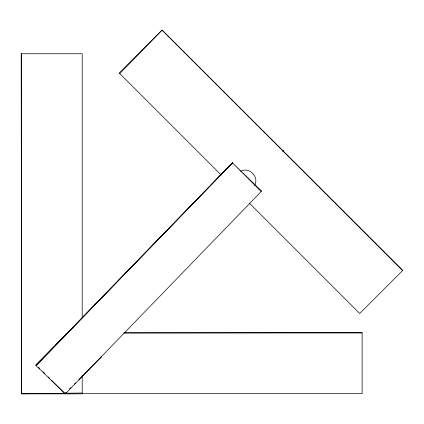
<?xml version="1.0" encoding="UTF-8"?>
<svg xmlns="http://www.w3.org/2000/svg" width="424" height="424" viewBox="0 0 424 424"><rect width="100%" height="100%" fill="white"/><g stroke="black" fill="none" stroke-linecap="round" stroke-linejoin="round"><path stroke-width="0.64" d="M254.617 185.293C259.541 176.914 249.015 166.383 240.631 171.307M36.125 365.636L232.463 162.811L55.237 345.544M261.147 191.563L232.416 162.811L261.661 191.081L65.323 393.901L35.907 365.477L37.752 363.58M39.591 361.677L42.813 358.36M43.73 357.406L53.859 346.964M232.463 162.811L35.907 365.477M119.748 73.559L162.069 30.099L402.8 270.348L359.669 313.479L249.296 203.107M35.976 364.741L71.333 329.31M64.559 393.61L66.298 392.211M69.552 388.946L70.951 387.547M74.205 384.282L75.605 382.888M78.859 379.623L101.458 356.976L101.119 356.976M282.58 151.273L283.571 150.282M82.198 393.032L21.544 393.838L21.2 53.731L82.198 53.731L82.198 318.291M123.925 332.856L362.133 332.612L362.133 393.61L82.362 393.61M123.925 332.957L362.133 332.957M99.916 358.179L100.26 358.179M402.556 270.591L162.069 30.099L119.176 72.986L221.238 175.048M38.457 367.216L39.851 368.604M43.094 371.848L44.955 373.698M48.198 376.941L49.592 378.33M51.447 380.18L64.904 393.61M82.198 375.834L82.198 393.838L21.544 393.838L21.544 53.731"/></g></svg>
